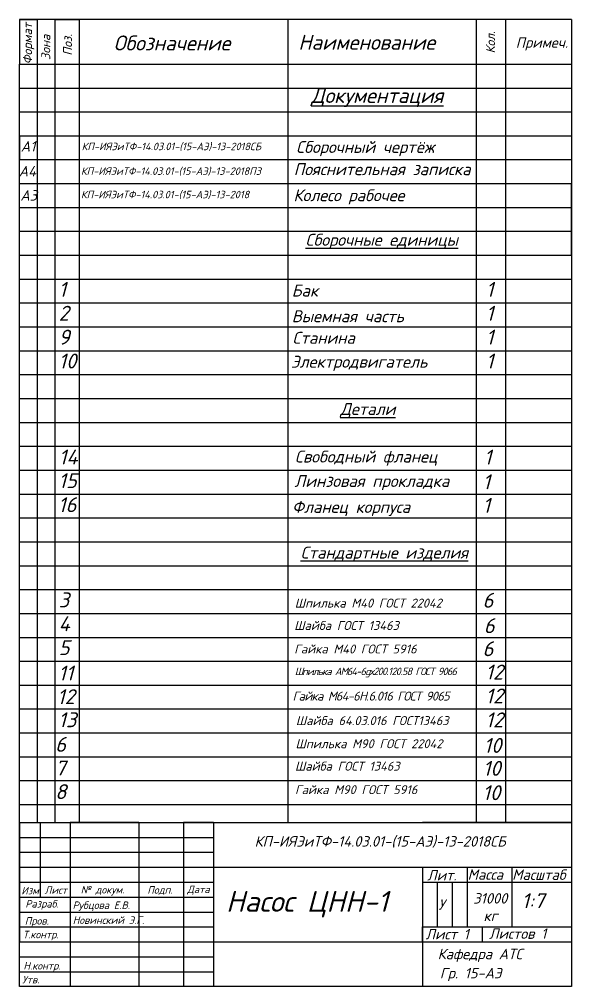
# Model space of a CAD drawing. Header units: millimetres. Extents: x 2503 to 3468, y 3317 to 4421.
# Drawn here: x 3283.3 to 3468.3, y 3339.8 to 3663.8 of the extents above; entities that cross this region are included whole.
import ezdxf

# ---------------------------------------------------------------- set-up
doc = ezdxf.new("R2010")
doc.units = ezdxf.units.MM
doc.header["$LTSCALE"] = 0.5
doc.layers.add('ocnova', color=7, linetype='Continuous', lineweight=5)
doc.layers.add('штриховка', color=7, linetype='Continuous', lineweight=25)
doc.layers.add('Рамка', color=7, linetype='Continuous')
doc.styles.add('1', font='isocpeur.ttf', dxfattribs={"height": 5})
doc.styles.get("Standard").update_dxf_attribs({"font": 'isocpeur.ttf', "oblique": 15})

msp = doc.modelspace()

# ---------------------------------------------------------------- linework, layer by layer
at = {"lineweight": 30}
for p, q in [((3468.33, 3663.79), (3283.33, 3663.79)), ((3283.33, 3394.79), (3283.33, 3648.79)), ((3468.33, 3639.79), (3468.33, 3394.79)), ((3283.33, 3394.79), (3468.33, 3394.79)), ((3283.33, 3339.79), (3283.33, 3394.79)), ((3290.33, 3394.79), (3290.33, 3369.79)), ((3348.33, 3394.79), (3348.33, 3339.79)), ((3283.33, 3379.79), (3468.33, 3379.79)), ((3418.33, 3379.79), (3418.33, 3339.79)), ((3433.33, 3379.79), (3433.33, 3359.79)), ((3448.33, 3379.79), (3448.33, 3359.79)), ((3283.33, 3374.79), (3348.33, 3374.79)), ((3418.33, 3374.79), (3468.33, 3374.79)), ((3283.33, 3369.79), (3348.33, 3369.79)), ((3418.33, 3359.79), (3468.33, 3359.79)), ((3418.33, 3354.79), (3418.33, 3359.79)), ((3438.33, 3359.79), (3438.33, 3354.79)), ((3283.33, 3354.79), (3468.33, 3354.79)), ((3468.33, 3339.79), (3283.33, 3339.79))]:
    msp.add_line(p, q, dxfattribs=at)
for p, q in [((3283.33, 3663.79), (3289.33, 3663.79)), ((3283.33, 3663.79), (3283.33, 3648.79)), ((3283.33, 3663.79), (3283.33, 3658.79)), ((3295.33, 3394.79), (3295.33, 3663.79)), ((3295.33, 3663.79), (3303.33, 3663.79)), ((3303.33, 3663.79), (3303.33, 3394.79)), ((3373.33, 3394.79), (3373.33, 3663.79)), ((3436.33, 3663.79), (3436.33, 3394.79)), ((3446.33, 3394.79), (3446.33, 3663.79)), ((3283.33, 3648.79), (3468.33, 3648.79)), ((3283.33, 3640.79), (3468.33, 3640.79)), ((3283.33, 3632.79), (3468.33, 3632.79)), ((3283.33, 3624.79), (3283.33, 3616.79)), ((3283.33, 3624.79), (3468.33, 3624.79)), ((3283.33, 3616.79), (3468.33, 3616.79)), ((3283.33, 3608.79), (3468.33, 3608.79)), ((3283.33, 3600.79), (3468.33, 3600.79)), ((3283.33, 3592.79), (3468.33, 3592.79)), ((3283.33, 3584.79), (3468.33, 3584.79)), ((3283.33, 3576.79), (3468.33, 3576.79)), ((3283.33, 3568.79), (3468.33, 3568.79)), ((3283.33, 3560.79), (3468.33, 3560.79)), ((3283.33, 3552.79), (3468.33, 3552.79)), ((3283.33, 3544.79), (3468.33, 3544.79)), ((3283.33, 3536.79), (3468.33, 3536.79)), ((3283.33, 3528.79), (3468.33, 3528.79)), ((3283.33, 3520.79), (3468.33, 3520.79)), ((3283.33, 3512.79), (3468.33, 3512.79)), ((3283.33, 3504.79), (3468.33, 3504.79)), ((3283.33, 3496.79), (3468.33, 3496.79)), ((3283.33, 3488.79), (3468.33, 3488.79)), ((3283.33, 3480.79), (3468.33, 3480.79)), ((3283.33, 3472.79), (3468.33, 3472.79)), ((3283.33, 3464.79), (3468.33, 3464.79)), ((3283.33, 3456.79), (3468.33, 3456.79)), ((3283.33, 3448.79), (3468.33, 3448.79)), ((3283.33, 3440.79), (3468.33, 3440.79)), ((3283.33, 3432.79), (3468.33, 3432.79)), ((3283.33, 3424.79), (3468.33, 3424.79)), ((3283.33, 3416.79), (3468.33, 3416.79)), ((3283.33, 3408.79), (3468.33, 3408.79)), ((3283.33, 3400.79), (3468.33, 3400.79)), ((3283.33, 3394.79), (3297.33, 3394.79)), ((3283.33, 3394.79), (3283.33, 3379.79)), ((3283.33, 3394.79), (3283.33, 3389.79)), ((3283.33, 3394.79), (3290.33, 3394.79)), ((3283.33, 3394.79), (3468.33, 3394.79)), ((3283.33, 3394.79), (3290.33, 3394.79)), ((3289.33, 3394.79), (3295.33, 3394.79)), ((3290.33, 3394.79), (3300.33, 3394.79)), ((3297.33, 3394.79), (3312.33, 3394.79)), ((3300.33, 3394.79), (3300.33, 3339.79)), ((3300.33, 3394.79), (3323.33, 3394.79)), ((3323.33, 3394.79), (3300.33, 3394.79)), ((3303.33, 3394.79), (3373.33, 3394.79)), ((3312.33, 3394.79), (3328.33, 3394.79)), ((3323.33, 3394.79), (3323.33, 3339.79)), ((3323.33, 3394.79), (3338.33, 3394.79)), ((3328.33, 3394.79), (3345.33, 3394.79)), ((3338.33, 3394.79), (3338.33, 3339.79)), ((3338.33, 3394.79), (3348.33, 3394.79)), ((3348.33, 3394.79), (3338.33, 3394.79)), ((3468.33, 3394.79), (3418.33, 3394.79)), ((3435.33, 3394.79), (3445.33, 3394.79)), ((3468.33, 3394.79), (3468.33, 3339.79)), ((3283.33, 3389.79), (3348.33, 3389.79)), ((3283.33, 3384.79), (3348.33, 3384.79)), ((3283.33, 3379.79), (3283.33, 3354.79)), ((3283.33, 3379.79), (3348.33, 3379.79)), ((3418.33, 3379.79), (3433.33, 3379.79)), ((3418.33, 3379.79), (3418.33, 3374.79)), ((3433.33, 3379.79), (3448.33, 3379.79)), ((3418.33, 3374.79), (3423.33, 3374.79)), ((3423.33, 3374.79), (3423.33, 3359.79)), ((3428.33, 3374.79), (3428.33, 3359.79)), ((3433.33, 3374.79), (3433.33, 3359.79)), ((3283.33, 3364.79), (3348.33, 3364.79)), ((3283.33, 3359.79), (3348.33, 3359.79)), ((3418.33, 3359.79), (3438.33, 3359.79)), ((3283.33, 3354.79), (3348.33, 3354.79)), ((3283.33, 3349.79), (3348.33, 3349.79)), ((3283.33, 3344.79), (3348.33, 3344.79))]:
    msp.add_line(p, q)
at = {"layer": 'ocnova', "lineweight": 25, "ltscale": 0.5}
msp.add_line((3289.33, 3663.79), (3289.33, 3394.79), dxfattribs=at)
at = {"layer": 'штриховка', "ltscale": 0.5}
for p, q in [((3468.33, 3663.79), (3468.33, 3596.79)), ((3468.33, 3584.79), (3468.33, 3608.79))]:
    msp.add_line(p, q, dxfattribs=at)

# ---------------------------------------------------------------- texts
at = {"attachment_point": 1}
for s, insert, char_height, width, rotation in [('{\\fISOCPEUR|b0|i0|c204|p34;\\Q15;Формат}', (3284.58, 3648.75), 3, 36.3537, 90), ('{\\fISOCPEUR|b0|i0|c204|p34;\\Q15;Зона}', (3290.69, 3650.19), 3, 17.5993, 90), ('{\\fISOCPEUR|b0|i0|c204|p34;\\Q15;Поз\\fISOCPEUR|b0|i0|c0|p34;.}', (3297.97, 3651.62), 3, 22.181, 90), ('{\\fISOCPEUR|b0|i0|c204|p34;\\Q15;Кол.}', (3439.65, 3652.39), 3, 18.1963, 90), ('{\\fISOCPEUR|b1|i1|c204|p34;\\Q0;\\T0.85;\\C7;Шпилька АМ64-6gх200.120.58 ГОСТ 9066 }', (3375.58, 3446.63), 2.5, 71.6505, 0)]:
    msp.add_mtext(s, dxfattribs=dict(at, insert=insert, char_height=char_height, width=width, rotation=rotation))
for s, insert, char_height, width, attachment_point in [('{\\fISOCPEUR|b0|i0|c204|p34;\\Q15;Обозначение}', (3314.92, 3658.37), 5, 70, 1), ('{\\fISOCPEUR|b0|i0|c204|p34;\\Q15;Наименование}', (3376.78, 3658.61), 5, 62, 1), ('{\\fISOCPEUR|b0|i0|c204|p34;\\H0.7x;\\Q15;Примеч.}', (3449.6, 3657.78), 5, 16.5746, 1), ('{\\fISOCPEUR|b0|i0|c204|p34;\\Q15;\\LДокументация}', (3381.05, 3640.78), 5, 62, 1), ('{\\fISOCPEUR|b0|i0|c204|p34;\\Q15;А1}', (3283.81, 3623), 3.5, 11.6363, 1), ('КП-ИЯЭиТФ-14.03.01-(15-АЭ)-13-2018СБ', (3304.2, 3622.46), 2.5, 68.8269, 1), ('{\\fISOCPEUR|b0|i0|c204|p34;\\Q15;Сборочный чертёж}', (3376.05, 3623.03), 4, 62, 1), ('А4', (3283.12, 3614.67), 3.5, 11.6363, 1), ('КП-ИЯЭиТФ-14.03.01-(15-АЭ)-13-2018ПЗ', (3303.95, 3614.19), 2.5, 68.8269, 1), ('{\\fISOCPEUR|b0|i0|c204|p34;\\Q15;Пояснительная записка}', (3375.24, 3615.59), 4, 62, 1), ('{\\fISOCPEUR|b0|i0|c204|p34;\\Q15;А3}', (3283.65, 3606.57), 3.5, 11.6363, 1), ('КП-ИЯЭиТФ-14.03.01-(15-АЭ)-13-2018', (3303.95, 3606.36), 2.5, 68.8269, 1), ('{\\fISOCPEUR|b0|i0|c204|p34;\\Q15;Колесо рабочее}', (3375.13, 3606.86), 4, 62, 1), ('{\\fISOCPEUR|b0|i0|c204|p34;\\Q15;\\LСборочные единицы}', (3379.18, 3591.96), 4, 67.5213, 1), ('1', (3296.49, 3575.85), 5, 11.6363, 1), ('Бак', (3374.56, 3574.94), 4, 62, 1), ('{\\fISOCPEUR|b0|i0|c204|p34;\\Q15;1}', (3439.62, 3575.84), 5, 11.6363, 1), ('2', (3296.49, 3567.85), 5, 11.6363, 1), ('{\\fISOCPEUR|b0|i0|c204|p34;\\Q15;1}', (3439.62, 3567.84), 5, 11.6363, 1), ('Выемная часть', (3374.57, 3566.34), 4, 62, 1), ('9', (3296.49, 3559.85), 5, 11.6363, 1), ('Станина', (3374.82, 3559.12), 4, 62, 1), ('{\\fISOCPEUR|b0|i0|c204|p34;\\Q15;1}', (3439.62, 3559.84), 5, 11.6363, 1), ('10', (3296.49, 3551.85), 5, 11.6363, 1), ('Электродвигатель', (3374.3, 3551.11), 4, 62, 1), ('{\\fISOCPEUR|b0|i0|c204|p34;\\Q15;1}', (3439.62, 3551.84), 5, 11.6363, 1), ('{\\fISOCPEUR|b0|i0|c204|p34;\\Q15;\\LДетали}', (3390.8, 3535.27), 4, 67.5213, 1), ('14', (3296.58, 3519.69), 5, 11.6363, 1), ('Свободный фланец', (3375.63, 3519.34), 4, 62, 1), ('{\\fISOCPEUR|b0|i0|c204|p34;\\Q15;1}', (3438.95, 3519.66), 5, 11.6363, 1), ('15', (3296.44, 3511.77), 5, 11.6363, 1), ('Линзовая прокладка', (3375.46, 3511.16), 4, 62, 1), ('{\\fISOCPEUR|b0|i0|c204|p34;\\Q15;1}', (3438.52, 3511.38), 5, 11.6363, 1), ('16', (3296.3, 3503.72), 5, 11.6363, 1), ('Фланец корпуса', (3374.7, 3502.47), 4, 62, 1), ('{\\fISOCPEUR|b0|i0|c204|p34;\\Q15;1}', (3438.52, 3503.52), 5, 11.6363, 1), ('{\\LСтандартные изделия}', (3377.56, 3487.17), 4, 67.5213, 1), ('3', (3296.49, 3471.84), 5, 11.6363, 1), ('6', (3438.47, 3471.71), 5, 11.6363, 1), ('Шпилька М40 ГОСТ 22042', (3375.58, 3468.26), 3, 120.4481, 4), ('4', (3296.49, 3463.84), 5, 11.6363, 1), ('Шайба ГОСТ 13463', (3375.39, 3460.75), 3, 110.184, 4), ('6', (3438.88, 3463.19), 5, 11.6363, 1), ('5', (3296.49, 3455.84), 5, 11.6363, 1), ('Гайка М40 ГОСТ 5916 ', (3375.39, 3452.89), 3, 110.184, 4), ('6', (3438.47, 3455.47), 5, 11.6363, 1), ('12', (3439.48, 3447.65), 5, 11.6363, 1), ('11', (3296.39, 3447.32), 5, 11.6363, 1), ('12', (3295.98, 3439.41), 5, 11.6363, 1), ('12', (3439.48, 3439.65), 5, 11.6363, 1), ('13', (3296.4, 3431.68), 5, 11.6363, 1), ('12', (3439.48, 3431.65), 5, 11.6363, 1), ('6', (3295.32, 3423.45), 5, 11.6363, 1), ('Шпилька М90 ГОСТ 22042', (3375.84, 3421.15), 3, 120.4481, 4), ('10', (3438.86, 3423.09), 5, 11.6363, 1), ('7', (3295.32, 3415.52), 5, 11.6363, 1), ('Шайба ГОСТ 13463', (3375.65, 3413.64), 3, 110.184, 4), ('10', (3438.61, 3415.42), 5, 11.6363, 1), ('8', (3295.32, 3407.6), 5, 11.6363, 1), ('Гайка М90 ГОСТ 5916 ', (3375.66, 3405.77), 3, 110.184, 4), ('10', (3438.48, 3407.25), 5, 11.6363, 1), ('КП-ИЯЭиТФ-14.03.01-(15-АЭ)-13-2018СБ', (3362.12, 3390.2), 3.5, 68.8269, 1), ('{\\fISOCPEUR|b0|i0|c204|p34;\\Q15;Лит.}', (3419.93, 3378.85), 3.5, 15, 1), ('{\\fISOCPEUR|b0|i0|c204|p34;\\Q15;Масса}', (3433.49, 3379.09), 3.5, 15, 1), ('{\\fISOCPEUR|b0|i0|c204|p34;\\Q15;Масштаб}', (3448.41, 3379.05), 3.5, 20, 1), ('{\\fISOCPEUR|b0|i0|c204|p34;\\Q15;Изм.}', (3284, 3373.21), 2.5, 7, 1), ('{\\fISOCPEUR|b0|i0|c204|p34;\\Q15;Лист}', (3291.79, 3373.38), 2.5, 10, 1), ('{\\fISOCPEUR|b0|i0|c204|p34;\\Q15;№ докум.}', (3303.88, 3373.5), 2.5, 23, 1), ('{\\fISOCPEUR|b0|i0|c204|p34;\\Q15;Подп.}', (3326.2, 3373.44), 2.5, 15, 1), ('{\\fISOCPEUR|b0|i0|c204|p34;\\Q15;Дата}', (3339.54, 3373.63), 2.5, 10, 1), ('Насос ЦНН-1', (3352.56, 3371.86), 7, 68.8269, 1), ('31000\\P\\pi3.4528;кг', (3435.37, 3371.11), 3.5, 11.7621, 1), ('{\\fISOCPEUR|b0|i0|c204|p34;\\Q15;1\\fISOCPEUR|b0|i0|c0|p34;:7}', (3451.57, 3371.08), 5, 26.2556, 1), ('{\\fISOCPEUR|b0|i0|c204|p34;\\Q15;Разраб.}', (3285.32, 3368.78), 2.5, 17, 1), ('{\\fISOCPEUR|b0|i0|c204|p34;\\Q15;У}', (3423.68, 3369.02), 3.5, 1.4718, 1), ('{\\fISOCPEUR|b0|i0|c204|p34;\\Q15;Пров.}', (3285.15, 3363.07), 2.5, 17, 1), ('{\\fISOCPEUR|b0|i0|c204|p34;\\Q15;Т.контр.}', (3284.51, 3358.49), 2.5, 17, 1), ('{\\fISOCPEUR|b0|i0|c204|p34;\\Q15;Лист 1}', (3419.38, 3359.11), 3.5, 20, 1), ('{\\fISOCPEUR|b0|i0|c204|p34;\\Q15;Листов 1}', (3440.65, 3359.3), 3.5, 24.9965, 1), ('{\\fISOCPEUR|b0|i0|c204|p34;\\Q15;Кафедра АТС}', (3423.45, 3352.48), 3.5, 38.6877, 1), ('{\\fISOCPEUR|b0|i0|c204|p34;\\Q15;Н.контр.}', (3284.69, 3348.02), 2.5, 17, 1), ('Гр. 15-АЭ', (3424.18, 3346.08), 3.5, 38.6877, 1), ('{\\fISOCPEUR|b0|i0|c204|p34;\\Q15;Утв.}', (3284.3, 3343.37), 2.5, 17, 1)]:
    msp.add_mtext(s, dxfattribs=dict(insert=insert, char_height=char_height, width=width, attachment_point=attachment_point))
at = {"ltscale": 0.5, "char_height": 2.5, "attachment_point": 1}
for s, insert, width in [('Рубцова Е.В.', (3301.18, 3368.32), 23.7149), ('{\\fISOCPEUR|b0|i0|c204|p34;\\Q15;Новинский Э.Г.}', (3301.21, 3363.31), 24.0831)]:
    msp.add_mtext(s, dxfattribs=dict(at, insert=insert, width=width))
at = {"layer": 'Рамка', "color": 7, "char_height": 3, "attachment_point": 1, "style": '1'}
for s, insert, width in [('{\\fISOCPEUR|b1|i1|c204|p34;\\T0.9;Гайка М64-6Н.6.016 ГОСТ 9065}', (3374.85, 3438.61), 71.7523), ('{\\fISOCPEUR|b1|i1|c204|p34;Шайба 64.03.016 ГОСТ13463\\H0.99972x; }', (3375.95, 3430.4), 73.111)]:
    msp.add_mtext(s, dxfattribs=dict(at, insert=insert, width=width))

doc.saveas('drawing.dxf')
